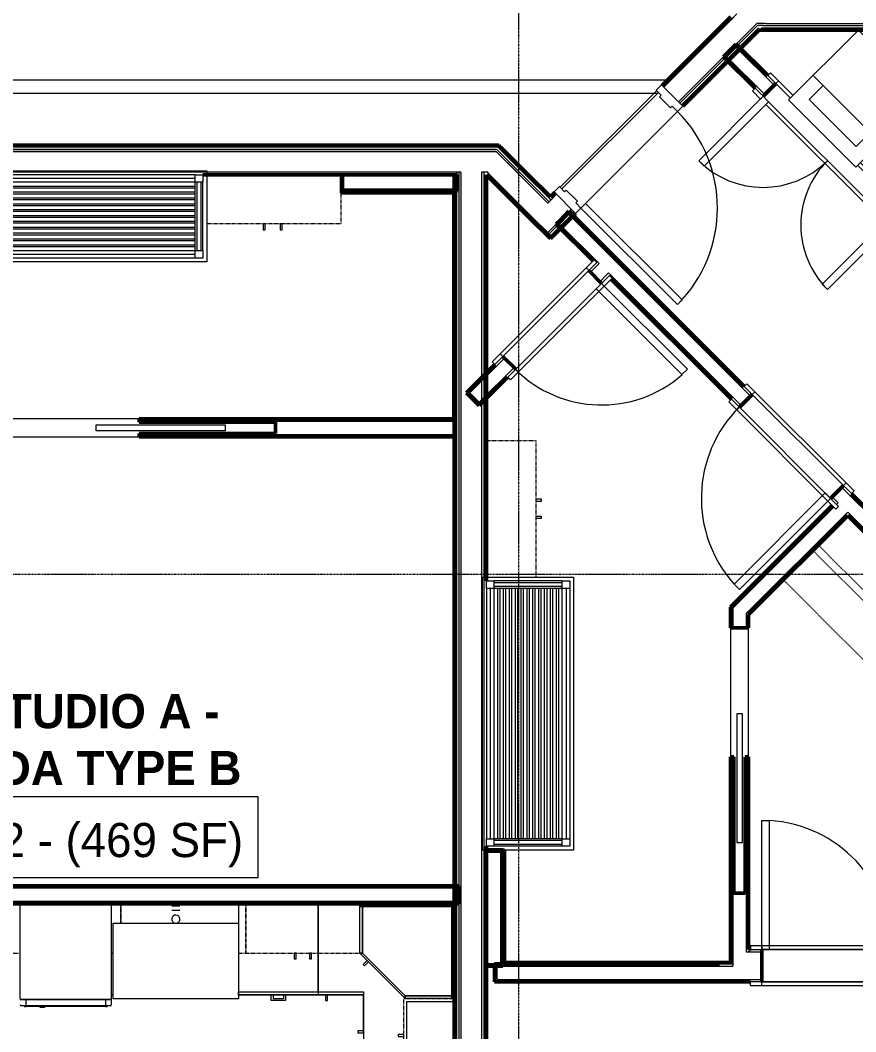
# Model space of a CAD drawing. Header units: inches. Extents: x -4235 to -464, y 9706 to 12338.
# Drawn here: x -2631.8 to -2411.5, y 11414.6 to 11681.3 of the extents above; entities that cross this region are included whole.
import ezdxf

# ---------------------------------------------------------------- set-up
doc = ezdxf.new("R2010")
doc.units = ezdxf.units.IN
doc.header["$MEASUREMENT"] = 0
doc.linetypes.add('Dash', pattern=[0.25, 0.125, -0.125])
doc.linetypes.add('Grid Line 1_2_', pattern=[0.875, 0.5, -0.125, 0.125, -0.125])
for name, color, linetype, lineweight in [('0-1', 7, 'Continuous', 5), ('0-2', 10, 'Continuous', 9), ('A-AREA-IDEN', 2, 'Continuous', 9), ('A-DOOR-1', 10, 'Continuous', 9), ('A-DOOR-2', 50, 'Continuous', 20), ('A-DOOR-FRAM-1', 10, 'Continuous', 9), ('A-DOOR-FRAM-3', 50, 'Continuous', 20), ('A-FLOR-3', 192, 'Continuous', 9), ('A-WALL-1', 7, 'Continuous', 50), ('A-WALL-2', 250, 'Continuous', 13), ('A-WALL-3', 10, 'Continuous', 9), ('A-WALL-4', 254, 'Continuous', 9), ('A-WALL-5', 113, 'Continuous', 9), ('I-WALL-1', 7, 'Continuous', 50), ('I-WALL-2', 10, 'Continuous', 9), ('I-WALL-3', 254, 'Continuous', 9), ('P-SANR-FIXT-1', 10, 'Continuous', 9), ('P-SANR-FIXT-2', 254, 'Continuous', 9), ('Q-CASE', 31, 'Continuous', 9), ('Q-CASE-1', 254, 'Continuous', 9), ('Q-CASE-2', 10, 'Continuous', 9), ('Q-CASE-3', 254, 'Dash', 9), ('Q-CASE-4', 10, 'Dash', 9), ('Q-CASE-HDLN-1', 10, 'Dash', 9), ('Q-CASE-HDLN-2', 254, 'Dash', 9), ('Q-SPCQ-1', 10, 'Continuous', 9), ('S-BEAM', 12, 'Continuous', 9), ('S-GRID-1', 1, 'Grid Line 1_2_', 9)]:
    doc.layers.add(name, color=color, linetype=linetype, lineweight=lineweight)
doc.styles.add('Century Gothic', font='ufonts.com_century-gothic.ttf', dxfattribs={"height": 9})
doc.styles.add('Century Gothic_B', font='GOTHICB.TTF', dxfattribs={"height": 9})

# ---------------------------------------------------------------- blocks, each defined once
blk = doc.blocks.new('Bath Vanity - Bath Vanity 72_-V4-BACKGROUND - RCP - 1ST FLOOR')
at = {"layer": 'Q-CASE-1'}
for p, q in [((36.74, 5.75), (36.74, 5.37)), ((36.74, 5.34), (36.74, 1.01)), ((-35.26, 0), (-35.26, 1)), ((36.74, 1), (36.74, 0)), ((36.74, 0), (-35.26, 0))]:
    blk.add_line(p, q, dxfattribs=at)
at = {"layer": 'Q-CASE-2'}
for p, q in [((-35.26, 1), (-35.26, 24)), ((-35.26, 24), (36.74, 24)), ((-34.26, 21), (-34.26, 23)), ((-34.26, 23), (-32.26, 23)), ((-32.26, 23), (33.74, 23)), ((-32.26, 23), (-32.26, 21)), ((-32.26, 22), (33.74, 22)), ((33.74, 21), (33.74, 23)), ((33.74, 23), (35.74, 23)), ((35.74, 23), (35.74, 21)), ((36.74, 24), (36.74, 5.75)), ((-34.26, 21), (-34.26, 3)), ((-32.26, 21), (-34.26, 21)), ((-33.76, 21), (-33.76, 3)), ((-32.76, 21), (-32.76, 3)), ((33.74, 21), (-32.26, 21)), ((-32.26, 21), (-32.26, 3)), ((-32.26, 20), (33.74, 20)), ((33.74, 19.45), (-32.26, 19.45)), ((33.74, 21), (33.74, 3)), ((35.74, 21), (33.74, 21)), ((34.24, 21), (34.24, 3)), ((35.24, 21), (35.24, 3)), ((35.74, 21), (35.74, 3)), ((-32.26, 18.45), (33.74, 18.45)), ((33.74, 17.91), (-32.26, 17.91)), ((-32.26, 16.91), (33.74, 16.91)), ((33.74, 16.36), (-32.26, 16.36)), ((-32.26, 15.36), (33.74, 15.36)), ((33.74, 14.82), (-32.26, 14.82)), ((-32.26, 13.82), (33.74, 13.82)), ((33.74, 13.27), (-32.26, 13.27)), ((-32.26, 12.27), (33.74, 12.27)), ((33.74, 11.73), (-32.26, 11.73)), ((-32.26, 10.73), (33.74, 10.73)), ((33.74, 10.18), (-32.26, 10.18)), ((-32.26, 9.18), (33.74, 9.18)), ((33.74, 8.64), (-32.26, 8.64)), ((-32.26, 7.64), (33.74, 7.64)), ((33.74, 7.09), (-32.26, 7.09)), ((-32.26, 6.09), (33.74, 6.09)), ((33.74, 5.55), (-32.26, 5.55)), ((-34.26, 1), (-34.26, 3)), ((-34.26, 3), (-32.26, 3)), ((-32.26, 4.55), (33.74, 4.55)), ((33.74, 4), (-32.26, 4)), ((-32.26, 3), (33.74, 3)), ((-32.26, 3), (-32.26, 1)), ((33.74, 1), (33.74, 3)), ((33.74, 3), (35.74, 3)), ((35.74, 3), (35.74, 1)), ((-32.26, 1), (-34.26, 1)), ((-32.26, 2), (33.74, 2)), ((-32.26, 1), (33.74, 1)), ((35.74, 1), (33.74, 1))]:
    blk.add_line(p, q, dxfattribs=at)
blk = doc.blocks.new('POCKET - FLUSH - 2-10 x 6-8-2882529-BACKGROUND - RCP - 1ST FLOOR')
at = {"layer": 'A-DOOR-2'}
for p, q in [((-39.67, 0.75), (-39.67, -0.75)), ((-5.67, 0.75), (-39.67, 0.75)), ((-5.67, -0.75), (-5.67, 0.75)), ((-39.67, -0.75), (-5.67, -0.75))]:
    blk.add_line(p, q, dxfattribs=at)
blk = doc.blocks.new('SWING - SINGLE - FLUSH - 2-10 x 6-8 - PRIVACY-3199405-BACKGROUND - RCP - 1ST FLOOR')
at = {"layer": 'A-DOOR-1'}
blk.add_arc((17, -2.38), 34.07, 180, 266.6343, dxfattribs=at)
at = {"layer": 'A-DOOR-2'}
for p, q in [((15, -2.38), (15, -36.38)), ((17, -2.38), (15, -2.38)), ((17, -2.38), (17, -36.38)), ((17, -36.38), (15, -36.38))]:
    blk.add_line(p, q, dxfattribs=at)
at = {"layer": 'A-DOOR-FRAM-1'}
for p, q in [((-17, 3.37), (-20, 3.37)), ((-20, 3.37), (-20, 2.37)), ((-17, 3.37), (-17, 2.37)), ((17, 3.37), (-17, 3.37)), ((20, 3.37), (17, 3.37)), ((17, 3.37), (17, 2.37)), ((20, 3.37), (20, 2.37)), ((-20, 2.37), (-17, 2.37)), ((-17, 2.37), (17, 2.37)), ((17, 2.37), (20, 2.37)), ((-17, -2.38), (-20, -2.38)), ((-20, -3.38), (-20, -2.38)), ((-17, -3.38), (-17, -2.38)), ((17, -2.38), (-17, -2.38)), ((20, -2.38), (17, -2.38)), ((17, -3.38), (17, -2.38)), ((20, -3.38), (20, -2.38)), ((-20, -3.38), (-17, -3.38)), ((-17, -3.38), (17, -3.38)), ((17, -3.38), (20, -3.38))]:
    blk.add_line(p, q, dxfattribs=at)
blk = doc.blocks.new('OD_CW_Closet - OD_CW_Closet-2625500-BACKGROUND - RCP - 1ST FLOOR')
at = {"layer": 'Q-CASE-HDLN-1'}
for p, q in [((70.36, 0), (70.36, 24)), ((0.74, 13), (70.36, 13)), ((0.74, 11), (70.36, 11)), ((0.74, 0), (70.36, 0))]:
    blk.add_line(p, q, dxfattribs=at)
at = {"layer": 'Q-CASE-HDLN-2'}
for p, q in [((70.36, 24), (0.74, 24)), ((0.74, 24), (0.74, 0))]:
    blk.add_line(p, q, dxfattribs=at)
blk = doc.blocks.new('SWING - SINGLE - FLUSH - 2-8 x 6-8 - PASSAGE-3199418-BACKGROUND - RCP - 1ST FLOOR')
at = {"layer": 'A-DOOR-1'}
blk.add_arc((16, -2.38), 32.07, 180, 266.4241, dxfattribs=at)
at = {"layer": 'A-DOOR-2'}
for p, q in [((14, -2.38), (14, -34.38)), ((16, -2.38), (14, -2.38)), ((16, -2.38), (16, -34.38)), ((16, -34.38), (14, -34.38))]:
    blk.add_line(p, q, dxfattribs=at)
at = {"layer": 'A-DOOR-FRAM-1'}
for p, q in [((-16, 3.37), (-19, 3.37)), ((-19, 3.37), (-19, 2.37)), ((-16, 3.37), (-16, 2.37)), ((16, 3.37), (-16, 3.37)), ((19, 3.37), (16, 3.37)), ((16, 3.37), (16, 2.37)), ((19, 3.37), (19, 2.37)), ((-19, 2.37), (-16, 2.37)), ((-16, 2.37), (16, 2.37)), ((16, 2.37), (19, 2.37)), ((-16, -2.38), (-19, -2.38)), ((-19, -3.38), (-19, -2.38)), ((-16, -3.38), (-16, -2.38)), ((16, -2.38), (-16, -2.38)), ((19, -2.38), (16, -2.38)), ((16, -3.38), (16, -2.38)), ((19, -3.38), (19, -2.38)), ((-19, -3.38), (-16, -3.38)), ((-16, -3.38), (16, -3.38)), ((16, -3.38), (19, -3.38))]:
    blk.add_line(p, q, dxfattribs=at)
blk = doc.blocks.new('POCKET - FLUSH - 2-10 x 6-8-2882530-BACKGROUND - RCP - 1ST FLOOR')
at = {"layer": 'A-DOOR-2'}
for p, q in [((-39.67, -0.75), (-39.67, 0.75)), ((-39.67, 0.75), (-5.67, 0.75)), ((-5.67, 0.75), (-5.67, -0.75)), ((-5.67, -0.75), (-39.67, -0.75))]:
    blk.add_line(p, q, dxfattribs=at)
blk = doc.blocks.new('300 Series Wall Hung Cabinet_302 - 33_ X 21_-2750688-BACKGROUND - RCP - 1ST FLOOR')
at = {"layer": 'Q-CASE-3'}
for p, q in [((-16.5, -2.75), (-16.5, -7.47)), ((16.5, -15.38), (16.5, -2.75)), ((14.5, -15.38), (16.5, -15.38))]:
    blk.add_line(p, q, dxfattribs=at)
at = {"layer": 'Q-CASE-4'}
for p, q in [((16.5, -2.38), (-16.5, -2.38)), ((-16.5, -2.38), (-16.5, -2.75)), ((16.5, -2.75), (16.5, -2.38))]:
    blk.add_line(p, q, dxfattribs=at)
blk = doc.blocks.new('Base Cabinet 4 Drawer 254 - Base Cabinet 4 Drawer 254 21_-2569778-BACKGROUND - RCP - 1ST FLOOR')
at = {"layer": 'Q-CASE-2'}
for p, q in [((-1.14, 24), (-1.14, 25.5)), ((-1.14, 25.5), (2.61, 25.5)), ((2.11, 25), (-0.64, 25)), ((-0.64, 24), (-0.64, 25)), ((2.11, 24), (2.11, 25)), ((2.61, 25.5), (2.61, 24)), ((-9.76, 24), (11.24, 24)), ((-9.76, 23.25), (-9.76, 24)), ((11.24, 23.25), (-9.76, 23.25)), ((-9.76, 23.25), (-9.76, 0)), ((-1.14, 24), (-0.64, 24)), ((2.61, 24), (2.11, 24)), ((11.24, 24), (11.24, 23.25)), ((11.24, 0), (11.24, 23.25)), ((-9.76, 0), (11.24, 0))]:
    blk.add_line(p, q, dxfattribs=at)
blk = doc.blocks.new('308 - 308 x 27_-V27-BACKGROUND - RCP - 1ST FLOOR')
at = {"layer": 'Q-CASE'}
for p, q in [((0, -27.38), (-12, -15.38)), ((-12, -15.38), (-11.25, -15.38)), ((-11.25, -15.38), (0, -26.63)), ((0, -26.63), (0, -27.38))]:
    blk.add_line(p, q, dxfattribs=at)
at = {"layer": 'Q-CASE-1'}
for p, q in [((-12, -3.13), (-12, -2.75)), ((-12, -15.38), (-12, -3.13)), ((-12, -3.13), (-11.25, -3.13)), ((12.62, -3.13), (-12, -3.13)), ((-11.25, -15.38), (-11.25, -3.13)), ((-11.25, -3.13), (12.25, -3.13)), ((-11.25, -3.13), (-11.25, -15.38)), ((12.25, -3.13), (12.25, -26.63)), ((12.25, -27.38), (12.25, -3.13)), ((12.25, -3.13), (12.62, -3.13)), ((-11.25, -15.38), (-12, -15.38)), ((0, -26.63), (-11.25, -15.38)), ((-10.05, -17.33), (-11.11, -18.39)), ((-11.11, -18.39), (-10.76, -18.73)), ((-10.76, -18.73), (-9.7, -17.67)), ((12.25, -26.63), (0, -26.63)), ((0, -27.38), (0, -26.63)), ((0, -26.63), (12.25, -26.63)), ((12.25, -26.63), (12.25, -27.38)), ((12.25, -27.38), (0, -27.38)), ((12.62, -27.38), (12.25, -27.38))]:
    blk.add_line(p, q, dxfattribs=at)
at = {"layer": 'Q-CASE-2'}
for p, q in [((-12, -2.75), (-12, -2.38)), ((-12, -2.38), (12.87, -2.38)), ((12.87, -2.38), (13, -2.38)), ((13, -2.38), (13, -3.13)), ((12.62, -3.13), (12.87, -3.13)), ((12.87, -3.13), (12.62, -3.13)), ((12.87, -3.13), (13, -3.13)), ((13, -3.13), (12.87, -3.13)), ((13, -3.13), (13, -27.38)), ((12.87, -27.38), (12.62, -27.38)), ((13, -27.38), (12.87, -27.38))]:
    blk.add_line(p, q, dxfattribs=at)
blk = doc.blocks.new('300 Series Wall Hung Cabinet_301 - 12_ x 27_-2528054-BACKGROUND - RCP - 1ST FLOOR')
at = {"layer": 'Q-CASE-1'}
for p, q in [((-3.51, 14.69), (-4, 14.69)), ((-4, 14.69), (-4, 13.19)), ((-3.51, 13.19), (-3.51, 14.69)), ((-5.25, 0.19), (-5.25, 12.44)), ((-5.25, 12.44), (5.25, 12.44)), ((-4, 13.19), (-3.51, 13.19)), ((5.25, 12.44), (5.25, 0.19))]:
    blk.add_line(p, q, dxfattribs=at)
at = {"layer": 'Q-CASE-2'}
blk.add_line((5.25, 0.19), (-5.25, 0.19), dxfattribs=at)
at = {"layer": 'Q-CASE-3'}
for p, q in [((-6, 0.19), (-6, 13.19)), ((-6, 13.19), (6, 13.19)), ((6, 13.19), (6, 0.19))]:
    blk.add_line(p, q, dxfattribs=at)
at = {"layer": 'Q-CASE-4'}
blk.add_line((6, 0.19), (-6, 0.19), dxfattribs=at)
blk = doc.blocks.new('Base Cabinet Corner 197 - Base Cabinet Corner 197-2569781-BACKGROUND - RCP - 1ST FLOOR')
at = {"layer": 'Q-CASE-2'}
for p, q in [((0.74, 36), (-23.26, 36)), ((-23.26, 36), (-23.26, 0)), ((0.74, 23.25), (0.74, 36)), ((0.74, 24), (0.74, 36)), ((0.73, 34), (0.73, 33.51)), ((2.23, 34), (0.73, 34)), ((0.73, 33.51), (2.23, 33.51)), ((2.23, 33.51), (2.23, 34)), ((10.73, 25.5), (10.24, 25.5)), ((10.24, 25.5), (10.24, 24)), ((10.73, 24), (10.73, 25.5)), ((12.74, 24), (0.74, 24)), ((0.74, 23.25), (0.74, 24)), ((12.74, 23.25), (0.74, 23.25)), ((10.24, 24), (10.73, 24)), ((12.74, 0), (12.74, 24)), ((-23.26, 0), (12.74, 0))]:
    blk.add_line(p, q, dxfattribs=at)
blk = doc.blocks.new('SWING - SINGLE - FLUSH - 2-10 x 6-8 - PRIVACY-3199419-BACKGROUND - RCP - 1ST FLOOR')
at = {"layer": 'A-DOOR-1'}
blk.add_arc((17, -4.25), 34.07, 180, 266.6343, dxfattribs=at)
at = {"layer": 'A-DOOR-2'}
for p, q in [((15, -4.25), (15, -38.26)), ((17, -4.25), (15, -4.25)), ((17, -4.25), (17, -38.26)), ((17, -38.26), (15, -38.26))]:
    blk.add_line(p, q, dxfattribs=at)
at = {"layer": 'A-DOOR-FRAM-1'}
for p, q in [((-17, 5.25), (-20, 5.25)), ((-20, 5.25), (-20, 4.25)), ((-20, 4.25), (-17, 4.25)), ((17, 5.25), (-17, 5.25)), ((-17, 5.25), (-17, 4.25)), ((-17, 4.25), (17, 4.25)), ((20, 5.25), (17, 5.25)), ((17, 5.25), (17, 4.25)), ((17, 4.25), (20, 4.25)), ((20, 5.25), (20, 4.25)), ((-17, -4.25), (-20, -4.25)), ((-20, -5.25), (-20, -4.25)), ((-20, -5.25), (-17, -5.25)), ((17, -4.25), (-17, -4.25)), ((-17, -5.25), (-17, -4.25)), ((-17, -5.25), (17, -5.25)), ((20, -4.25), (17, -4.25)), ((17, -5.25), (17, -4.25)), ((17, -5.25), (20, -5.25)), ((20, -5.25), (20, -4.25))]:
    blk.add_line(p, q, dxfattribs=at)
blk = doc.blocks.new('Stacked Washer and Dryer - 26_x25_ - Private-1372850-BACKGROUND - RCP - 1ST FLOOR')
at = {"layer": 'P-SANR-FIXT-1'}
for p, q in [((26, 12.5), (0, 12.5)), ((0, -12.5), (0, 12.5)), ((16.90625, -12.5), (16.90625, 12.5)), ((26, 12.5), (26, -12.5)), ((22.09375, 8.75), (16.90625, 8.75)), ((22.09375, -8.75), (22.09375, 8.75)), ((16.90625, -8.75), (22.09375, -8.75)), ((0, -12.5), (26, -12.5))]:
    blk.add_line(p, q, dxfattribs=at)
blk = doc.blocks.new('SWING - DOUBLE - FLUSH - 4-0 x 6-8 - DUMMY-3207496-BACKGROUND - RCP - 1ST FLOOR')
at = {"layer": 'A-DOOR-1'}
for p, q in [((-24, 3.37), (-27, 3.37)), ((-27, 2.37), (-27, 3.37)), ((-24, 2.37), (-24, 3.37)), ((22, 3.37), (-22, 3.37)), ((27, 3.37), (24, 3.37)), ((24, 2.37), (24, 3.37)), ((27, 2.37), (27, 3.37)), ((-27, 2.37), (-24, 2.37)), ((-22, 2.37), (22, 2.37)), ((24, 2.37), (27, 2.37)), ((-24, -2.38), (-27, -2.38)), ((-27, -2.38), (-27, -3.38)), ((-6.45, -2.38), (-24, -2.38)), ((-24, -2.38), (-24, -3.38)), ((24, -2.38), (18.55, -2.38)), ((27, -2.38), (24, -2.38)), ((24, -2.38), (24, -3.38)), ((27, -2.38), (27, -3.38)), ((-27, -3.38), (-24, -3.38)), ((-24, -3.38), (-6.45, -3.38)), ((18.55, -3.38), (24, -3.38)), ((24, -3.38), (27, -3.38))]:
    blk.add_line(p, q, dxfattribs=at)
for centre, start, end in [((-24, 2.37), 360, 90), ((24, 2.37), 90, 180)]:
    blk.add_arc(centre, 24, start, end, dxfattribs=at)
at = {"layer": 'A-DOOR-2'}
for p, q in [((-24, 2.37), (-24, 26.38)), ((-24, 26.38), (-22, 26.38)), ((-22, 26.38), (-22, 2.37)), ((24, 26.38), (22, 26.38)), ((22, 26.38), (22, 2.37)), ((24, 2.37), (24, 26.38)), ((-22, 2.37), (-24, 2.37)), ((22, 2.37), (24, 2.37))]:
    blk.add_line(p, q, dxfattribs=at)
blk = doc.blocks.new('kitchen_faucet_14143 - kitchen_faucet_14143-V64-BACKGROUND - RCP - 1ST FLOOR')
at = {"layer": 'P-SANR-FIXT-2'}
for p, q in [((-1.04, 0.64), (-1, 0.62)), ((2.26, -1.08), (2.26, 1.08)), ((2.34, 1.08), (2.34, -1.08)), ((3.44, -1.08), (3.44, 1.08))]:
    blk.add_line(p, q, dxfattribs=at)
at = {"layer": 'P-SANR-FIXT-2', "flags": 128}
blk.add_lwpolyline([(-1, 0.62), (-0.96, 0.61), (-0.92, 0.6)], dxfattribs=at)
at = {"layer": 'P-SANR-FIXT-2'}
for start, end in [(0, 164.2961), (270, 0), (195.7039, 240), (240, 270)]:
    blk.add_arc((0, 0), 1.08, start, end, dxfattribs=at)
blk = doc.blocks.new('Stainless Steel Farmhous Kitchen Sink - Stainless Steel Farmhous Kitchen Sink-V53-BACKGROUND - RCP - 1ST FLOOR')
at = {"layer": 'P-SANR-FIXT-1'}
for p, q in [((-33, 22.2), (0, 22.2)), ((-33, 2.25), (-33, 22.2)), ((0, 22.2), (0, 2.25)), ((0, 2.25), (-33, 2.25))]:
    blk.add_line(p, q, dxfattribs=at)
blk = doc.blocks.new('300 Series Wall Hung Cabinet_302 - 30_ X 27_-2569782-BACKGROUND - RCP - 1ST FLOOR')
at = {"layer": 'Q-CASE-1'}
for p, q in [((-1.76, -15.38), (-2.25, -15.38)), ((-2.25, -15.38), (-2.25, -16.87)), ((-1.76, -16.87), (-1.76, -15.38)), ((2.24, -15.38), (1.75, -15.38)), ((1.75, -15.38), (1.75, -16.87)), ((2.24, -16.87), (2.24, -15.38)), ((-2.25, -16.87), (-1.76, -16.87)), ((1.75, -16.87), (2.24, -16.87))]:
    blk.add_line(p, q, dxfattribs=at)
at = {"layer": 'Q-CASE-3'}
for p, q in [((-15, -2.75), (-15, -15.38)), ((15, -15.38), (15, -2.75)), ((-15, -15.38), (15, -15.38))]:
    blk.add_line(p, q, dxfattribs=at)
at = {"layer": 'Q-CASE-4'}
for p, q in [((15, -2.38), (-15, -2.38)), ((-15, -2.38), (-15, -2.75)), ((15, -2.75), (15, -2.38))]:
    blk.add_line(p, q, dxfattribs=at)
blk = doc.blocks.new('300 Series Wall Hung Cabinet_302 - 30_ X 27_-V61-BACKGROUND - RCP - 1ST FLOOR')
at = {"layer": 'Q-CASE-3'}
for p, q in [((-15, -2.75), (-15, -15.38)), ((15, -7.47), (15, -2.75)), ((-15, -15.38), (-11.52, -15.38)), ((12.48, -15.38), (13, -15.38))]:
    blk.add_line(p, q, dxfattribs=at)
at = {"layer": 'Q-CASE-4'}
for p, q in [((-11.52, -2.38), (-15, -2.38)), ((-15, -2.38), (-15, -2.75)), ((15, -2.38), (12.48, -2.38)), ((15, -2.75), (15, -2.38))]:
    blk.add_line(p, q, dxfattribs=at)
blk = doc.blocks.new('300 Series Wall Hung Cabinet_326 - 36_-V75-BACKGROUND - RCP - 1ST FLOOR')
at = {"layer": 'Q-CASE-2'}
for p, q in [((-2.01, 14.69), (-2.5, 14.69)), ((-2.5, 14.69), (-2.5, 13.19)), ((-2.01, 13.19), (-2.01, 14.69)), ((2.49, 14.69), (2, 14.69)), ((2, 14.69), (2, 13.19)), ((2.49, 13.19), (2.49, 14.69)), ((-2.5, 13.19), (-2.01, 13.19)), ((2, 13.19), (2.49, 13.19))]:
    blk.add_line(p, q, dxfattribs=at)
at = {"layer": 'Q-CASE-3'}
blk.add_line((18, 0.19), (-18, 0.19), dxfattribs=at)
at = {"layer": 'Q-CASE-4'}
for p, q in [((-18, 0.19), (-18, 13.19)), ((-18, 13.19), (18, 13.19))]:
    blk.add_line(p, q, dxfattribs=at)
blk = doc.blocks.new('Bath Vanity - Bath Vanity 60_-V95-BACKGROUND - RCP - 1ST FLOOR')
at = {"layer": 'Q-CASE-1'}
for p, q in [((-29.26, 0), (-29.26, 1)), ((30.74, 1), (30.74, 0.38)), ((30.74, 0.38), (30.74, 0)), ((30.74, 0), (-29.26, 0))]:
    blk.add_line(p, q, dxfattribs=at)
at = {"layer": 'Q-CASE-2'}
for p, q in [((-29.26, 1), (-29.26, 24)), ((-29.26, 24), (30.74, 24)), ((-28.26, 21), (-28.26, 23)), ((-28.26, 23), (-26.26, 23)), ((-26.26, 23), (27.74, 23)), ((-26.26, 23), (-26.26, 21)), ((-26.26, 22), (27.74, 22)), ((27.74, 21), (27.74, 23)), ((27.74, 23), (29.74, 23)), ((29.74, 23), (29.74, 21)), ((30.74, 24), (30.74, 1)), ((-28.26, 21), (-28.26, 3)), ((-26.26, 21), (-28.26, 21)), ((-27.76, 21), (-27.76, 3)), ((-26.76, 21), (-26.76, 3)), ((27.74, 21), (-26.26, 21)), ((-26.26, 21), (-26.26, 3)), ((-26.26, 20), (27.74, 20)), ((27.74, 19.45), (-26.26, 19.45)), ((27.74, 21), (27.74, 3)), ((29.74, 21), (27.74, 21)), ((28.24, 21), (28.24, 3)), ((29.24, 21), (29.24, 3)), ((29.74, 21), (29.74, 3)), ((-26.26, 18.45), (27.74, 18.45)), ((27.74, 17.91), (-26.26, 17.91)), ((-26.26, 16.91), (27.74, 16.91)), ((27.74, 16.36), (-26.26, 16.36)), ((-26.26, 15.36), (27.74, 15.36)), ((27.74, 14.82), (-26.26, 14.82)), ((-26.26, 13.82), (27.74, 13.82)), ((27.74, 13.27), (-26.26, 13.27)), ((-26.26, 12.27), (27.74, 12.27)), ((27.74, 11.73), (-26.26, 11.73)), ((-26.26, 10.73), (27.74, 10.73)), ((27.74, 10.18), (-26.26, 10.18)), ((-26.26, 9.18), (27.74, 9.18)), ((27.74, 8.64), (-26.26, 8.64)), ((-26.26, 7.64), (27.74, 7.64)), ((27.74, 7.09), (-26.26, 7.09)), ((-26.26, 6.09), (27.74, 6.09)), ((27.74, 5.55), (-26.26, 5.55)), ((-28.26, 1), (-28.26, 3)), ((-28.26, 3), (-26.26, 3)), ((-26.26, 4.55), (27.74, 4.55)), ((27.74, 4), (-26.26, 4)), ((-26.26, 3), (27.74, 3)), ((-26.26, 3), (-26.26, 1)), ((27.74, 1), (27.74, 3)), ((27.74, 3), (29.74, 3)), ((29.74, 3), (29.74, 1)), ((-26.26, 1), (-28.26, 1)), ((-26.26, 2), (27.74, 2)), ((-26.26, 1), (27.74, 1)), ((29.74, 1), (27.74, 1))]:
    blk.add_line(p, q, dxfattribs=at)
blk = doc.blocks.new('300 Series Wall Hung Cabinet_326 - 36_-V87-BACKGROUND - RCP - 1ST FLOOR')
at = {"layer": 'Q-CASE-2'}
for p, q in [((-2.01, 14.69), (-2.5, 14.69)), ((-2.5, 14.69), (-2.5, 13.19)), ((-2.01, 13.19), (-2.01, 14.69)), ((2.49, 14.69), (2, 14.69)), ((2, 14.69), (2, 13.19)), ((2.49, 13.19), (2.49, 14.69)), ((-2.5, 13.19), (-2.01, 13.19)), ((2, 13.19), (2.49, 13.19))]:
    blk.add_line(p, q, dxfattribs=at)
at = {"layer": 'Q-CASE-3'}
blk.add_line((17.37, 0.19), (-18, 0.19), dxfattribs=at)
at = {"layer": 'Q-CASE-4'}
for p, q in [((-18, 0.19), (-18, 13.19)), ((-18, 13.19), (17.37, 13.19))]:
    blk.add_line(p, q, dxfattribs=at)
blk = doc.blocks.new('CTR - 1st Phase - Unit Layouts_rvt-1-BACKGROUND - RCP - 1ST FLOOR')
at = {"layer": 'A-WALL-1'}
for p, q in [((-2443.43, 11674.62), (-2442.99, 11675.06)), ((-2442.99, 11675.06), (-2434.68, 11666.76)), ((-2445.9, 11672.15), (-2443.43, 11674.62)), ((-2446.35, 11671.71), (-2445.9, 11672.15)), ((-2438.04, 11663.4), (-2446.35, 11671.71)), ((-2432.56, 11664.63), (-2435.92, 11661.28)), ((-2547.1, 11640.36), (-2547.1, 11640.61)), ((-2547.1, 11640.61), (-2516.47, 11640.61)), ((-2547.1, 11636.86), (-2547.1, 11640.36)), ((-2516.47, 11640.61), (-2516.47, 11640.36)), ((-2516.47, 11640.36), (-2516.47, 11636.86)), ((-2547.1, 11636.24), (-2547.1, 11636.86)), ((-2516.47, 11636.24), (-2547.1, 11636.24)), ((-2547.06, 11635.86), (-2547.06, 11636.24)), ((-2547.06, 11636.24), (-2517.44, 11636.24)), ((-2517.44, 11635.86), (-2547.06, 11635.86)), ((-2517.44, 11636.24), (-2517.06, 11636.24)), ((-2517.44, 11576.61), (-2517.44, 11635.86)), ((-2517.06, 11636.24), (-2517.06, 11576.24)), ((-2516.47, 11636.86), (-2516.47, 11636.24)), ((-2490.01, 11628.04), (-2487.53, 11630.52)), ((-2487.53, 11630.52), (-2487.09, 11630.96)), ((-2487.09, 11630.96), (-2440.92, 11584.79)), ((-2490.45, 11627.6), (-2490.01, 11628.04)), ((-2480.72, 11617.88), (-2490.45, 11627.6)), ((-2478.51, 11611.95), (-2481.87, 11615.31)), ((-2444.28, 11581.43), (-2475.95, 11613.1)), ((-2504.5, 11592.68), (-2501.14, 11589.33)), ((-2514.11, 11583.07), (-2506.62, 11590.56)), ((-2503.26, 11587.2), (-2510.75, 11579.72)), ((-2513.67, 11582.63), (-2514.11, 11583.07)), ((-2511.19, 11580.16), (-2513.67, 11582.63)), ((-2438.8, 11582.67), (-2442.15, 11579.31)), ((-2510.75, 11579.72), (-2511.19, 11580.16)), ((-2600.42, 11575.36), (-2600.42, 11576.24)), ((-2600.42, 11576.24), (-2517.1, 11576.24)), ((-2517.06, 11576.24), (-2517.44, 11576.24)), ((-2517.1, 11576.24), (-2517.1, 11575.61)), ((-2564.42, 11575.36), (-2600.42, 11575.36)), ((-2564.42, 11572.36), (-2564.42, 11575.36)), ((-2517.1, 11575.61), (-2517.1, 11572.11)), ((-2600.42, 11571.49), (-2600.42, 11572.36)), ((-2600.42, 11572.36), (-2564.42, 11572.36)), ((-2517.1, 11571.49), (-2600.42, 11571.49)), ((-2517.1, 11572.11), (-2517.1, 11571.49)), ((-2418.11, 11555.27), (-2414.75, 11558.63)), ((-2412.63, 11556.5), (-2359.52, 11503.4)), ((-2444.5, 11526.58), (-2417.67, 11553.41)), ((-2413.6, 11550.76), (-2439.75, 11524.61)), ((-2364.27, 11501.43), (-2413.6, 11550.76)), ((-2444.5, 11521.15), (-2444.5, 11526.58)), ((-2439.75, 11524.61), (-2439.75, 11521.15)), ((-2443.22, 11521.15), (-2444.5, 11521.15)), ((-2439.75, 11521.15), (-2443.22, 11521.15)), ((-2444.5, 11432.9), (-2444.5, 11487.15)), ((-2444.5, 11487.15), (-2443.62, 11487.15)), ((-2443.62, 11487.15), (-2443.62, 11451.15)), ((-2440.62, 11451.15), (-2440.62, 11487.15)), ((-2440.62, 11487.15), (-2439.75, 11487.15)), ((-2439.75, 11487.15), (-2439.75, 11436.27)), ((-2508.87, 11431.93), (-2508.87, 11462.56)), ((-2508.87, 11462.56), (-2508.62, 11462.56)), ((-2508.62, 11462.56), (-2505.12, 11462.56)), ((-2505.12, 11462.56), (-2504.5, 11462.56)), ((-2504.5, 11462.56), (-2504.5, 11431.93)), ((-2504.5, 11432.9), (-2504.5, 11462.52)), ((-2504.5, 11462.52), (-2504.12, 11462.52)), ((-2504.12, 11462.52), (-2504.12, 11432.9)), ((-2637.18, 11453.11), (-2516, 11453.11)), ((-2516, 11453.11), (-2516, 11452.49)), ((-2516, 11452.49), (-2516, 11448.99)), ((-2443.62, 11451.15), (-2440.62, 11451.15)), ((-2516, 11448.36), (-2665.93, 11448.36)), ((-2516, 11448.99), (-2516, 11448.36)), ((-2506.69, 11431.9), (-2506.69, 11432.52)), ((-2506.69, 11432.52), (-2504.5, 11432.52)), ((-2504.5, 11432.52), (-2504.5, 11432.9)), ((-2504.5, 11432.52), (-2447.36, 11432.52)), ((-2447.36, 11432.52), (-2504.5, 11432.52)), ((-2504.12, 11432.9), (-2444.5, 11432.9)), ((-2508.62, 11431.93), (-2508.87, 11431.93)), ((-2505.12, 11431.93), (-2508.62, 11431.93)), ((-2506.69, 11428.4), (-2506.69, 11431.9)), ((-2504.5, 11431.93), (-2505.12, 11431.93)), ((-2506.69, 11427.77), (-2506.69, 11428.4)), ((-2444.5, 11427.77), (-2506.69, 11427.77)), ((-2440.37, 11427.77), (-2444.5, 11427.77)), ((-2439.75, 11427.77), (-2440.37, 11427.77))]:
    blk.add_line(p, q, dxfattribs=at)
at = {"layer": 'A-WALL-2'}
for p, q in [((-2445.46, 11671.71), (-2442.99, 11674.18)), ((-2442.99, 11674.18), (-2433, 11664.19)), ((-2445.46, 11671.71), (-2435.47, 11661.72)), ((-2546.47, 11640.36), (-2547.1, 11640.36)), ((-2547.1, 11640.36), (-2546.47, 11640.36)), ((-2546.47, 11636.86), (-2546.47, 11640.36)), ((-2546.47, 11640.36), (-2517.1, 11640.36)), ((-2517.1, 11640.36), (-2517.1, 11636.86)), ((-2516.47, 11640.36), (-2517.1, 11640.36)), ((-2517.1, 11640.36), (-2516.47, 11640.36)), ((-2546.47, 11636.86), (-2517.1, 11636.86)), ((-2489.56, 11627.6), (-2487.09, 11630.08)), ((-2487.09, 11630.08), (-2439.24, 11582.22)), ((-2489.56, 11627.6), (-2479.13, 11617.17)), ((-2481.43, 11614.87), (-2479.57, 11616.73)), ((-2479.57, 11616.73), (-2479.13, 11617.17)), ((-2478.95, 11612.4), (-2477.1, 11614.25)), ((-2477.1, 11614.25), (-2476.66, 11614.69)), ((-2476.66, 11614.69), (-2441.71, 11579.75)), ((-2513.22, 11583.07), (-2504.06, 11592.24)), ((-2510.75, 11580.6), (-2501.58, 11589.77)), ((-2510.75, 11580.6), (-2513.22, 11583.07)), ((-2600.42, 11575.61), (-2517.72, 11575.61)), ((-2517.72, 11575.61), (-2517.72, 11572.11)), ((-2600.42, 11572.11), (-2517.72, 11572.11)), ((-2415.2, 11558.18), (-2360.15, 11503.14)), ((-2417.67, 11555.71), (-2416.08, 11554.12)), ((-2417.23, 11552.97), (-2443.87, 11526.32)), ((-2416.52, 11553.68), (-2416.08, 11554.12)), ((-2414.05, 11551.2), (-2440.37, 11524.87)), ((-2414.05, 11551.2), (-2413.6, 11551.64)), ((-2413.6, 11551.64), (-2363.65, 11501.69)), ((-2443.87, 11526.32), (-2443.87, 11521.37)), ((-2440.37, 11524.87), (-2440.37, 11523.99)), ((-2440.37, 11523.99), (-2440.37, 11521.15)), ((-2443.87, 11521.37), (-2443.87, 11521.15)), ((-2443.87, 11487.15), (-2443.87, 11432.9)), ((-2440.37, 11487.15), (-2440.37, 11435.65)), ((-2508.62, 11462.56), (-2508.62, 11461.93)), ((-2508.62, 11462.56), (-2508.62, 11461.93)), ((-2508.62, 11461.93), (-2508.62, 11432.56)), ((-2508.62, 11461.93), (-2505.12, 11461.93)), ((-2505.12, 11461.93), (-2505.12, 11432.56)), ((-2516.62, 11452.49), (-2637.81, 11452.49)), ((-2516.62, 11452.49), (-2516.62, 11448.99)), ((-2516.62, 11448.99), (-2665.93, 11448.99)), ((-2440.37, 11435.65), (-2439.75, 11435.65)), ((-2439.75, 11435.65), (-2436.2, 11435.65)), ((-2508.62, 11432.56), (-2508.62, 11431.93)), ((-2508.62, 11432.56), (-2508.62, 11431.93)), ((-2505.12, 11432.56), (-2508.62, 11432.56)), ((-2447.36, 11432.52), (-2444.5, 11432.52)), ((-2444.5, 11432.52), (-2447.36, 11432.52)), ((-2444.5, 11432.9), (-2443.87, 11432.9)), ((-2444.5, 11432.52), (-2443.87, 11432.52)), ((-2443.87, 11432.9), (-2443.87, 11432.52)), ((-2443.87, 11432.52), (-2443.87, 11432.9)), ((-2443.87, 11432.52), (-2443.87, 11431.9)), ((-2506.06, 11428.4), (-2506.06, 11431.9)), ((-2506.06, 11431.9), (-2447.36, 11431.9)), ((-2447.36, 11431.9), (-2444.5, 11431.9)), ((-2444.5, 11431.9), (-2443.87, 11431.9)), ((-2506.06, 11428.4), (-2447.36, 11428.4)), ((-2447.36, 11428.4), (-2444.5, 11428.4)), ((-2444.5, 11428.4), (-2443.87, 11428.4)), ((-2443.87, 11428.4), (-2440.37, 11428.4)), ((-2440.37, 11428.4), (-2439.75, 11428.4)), ((-2439.75, 11428.4), (-2436.2, 11428.4))]:
    blk.add_line(p, q, dxfattribs=at)
at = {"layer": 'A-WALL-3'}
for p, q in [((-2428.71, 11660.78), (-2432.56, 11664.63)), ((-2434.5, 11659.86), (-2403.39, 11628.75)), ((-2547.1, 11640.61), (-2517.37, 11640.61)), ((-2517.37, 11640.61), (-2516.47, 11640.61)), ((-2516.47, 11640.61), (-2516.47, 11636.24)), ((-2517.37, 11636.24), (-2547.06, 11636.24)), ((-2517.06, 11636.24), (-2517.37, 11636.24)), ((-2516.75, 11636.24), (-2517.06, 11636.24)), ((-2516.47, 11636.24), (-2516.74, 11636.24)), ((-2481.87, 11615.31), (-2504.5, 11592.68)), ((-2501.14, 11589.33), (-2478.51, 11611.95)), ((-2414.75, 11558.63), (-2438.8, 11582.67)), ((-2442.15, 11579.31), (-2418.11, 11555.27)), ((-2600.42, 11576.24), (-2634.42, 11576.24)), ((-2634.42, 11571.49), (-2600.42, 11571.49)), ((-2444.5, 11521.15), (-2444.5, 11519.86)), ((-2439.75, 11487.15), (-2439.75, 11521.15)), ((-2444.5, 11519.86), (-2444.5, 11487.15)), ((-2508.87, 11431.93), (-2508.87, 11462.52)), ((-2504.5, 11462.52), (-2504.5, 11431.93)), ((-2517.37, 11453.11), (-2516, 11453.11)), ((-2516, 11448.36), (-2516, 11453.11)), ((-2542.25, 11448.36), (-2607.76, 11448.36)), ((-2517.37, 11448.36), (-2542.25, 11448.36)), ((-2517.25, 11448.36), (-2517.37, 11448.36)), ((-2516, 11448.36), (-2517.25, 11448.36)), ((-2504.5, 11431.93), (-2506.69, 11431.93))]:
    blk.add_line(p, q, dxfattribs=at)
at = {"layer": 'A-WALL-4'}
for p, q in [((-2432.56, 11664.63), (-2435.92, 11661.28)), ((-2547.1, 11640.61), (-2547.1, 11636.24)), ((-2478.51, 11611.95), (-2481.87, 11615.31)), ((-2501.14, 11589.33), (-2504.5, 11592.68)), ((-2442.15, 11579.31), (-2438.8, 11582.67)), ((-2600.42, 11576.24), (-2600.42, 11575.36)), ((-2600.42, 11575.36), (-2564.42, 11575.36)), ((-2564.42, 11575.36), (-2564.42, 11572.36)), ((-2564.42, 11572.36), (-2600.42, 11572.36)), ((-2600.42, 11572.36), (-2600.42, 11571.49)), ((-2418.11, 11555.27), (-2414.75, 11558.63)), ((-2444.5, 11521.15), (-2443.22, 11521.15)), ((-2443.22, 11521.15), (-2439.75, 11521.15)), ((-2443.62, 11487.15), (-2444.5, 11487.15)), ((-2443.62, 11451.15), (-2443.62, 11487.15)), ((-2439.75, 11487.15), (-2440.62, 11487.15)), ((-2440.62, 11487.15), (-2440.62, 11451.15)), ((-2637.18, 11453.11), (-2517.37, 11453.11)), ((-2440.62, 11451.15), (-2443.62, 11451.15)), ((-2506.69, 11431.93), (-2508.87, 11431.93))]:
    blk.add_line(p, q, dxfattribs=at)
at = {"layer": 'A-WALL-5'}
for p, q in [((-2517.37, 11448.36), (-2607.76, 11448.36)), ((-2607.76, 11448.36), (-2517.37, 11448.36)), ((-2517.25, 11448.36), (-2517.37, 11448.36)), ((-2517.37, 11448.36), (-2517.25, 11448.36)), ((-2517.25, 11366.48), (-2517.25, 11448.36)), ((-2517.25, 11448.36), (-2517.25, 11366.48)), ((-2607.76, 11424.36), (-2607.25, 11424.36)), ((-2607.25, 11424.36), (-2607.76, 11424.36)), ((-2574.25, 11424.36), (-2565.62, 11424.36)), ((-2565.62, 11424.36), (-2574.25, 11424.36)), ((-2565.62, 11424.36), (-2565.12, 11424.36)), ((-2565.12, 11424.36), (-2562.37, 11424.36)), ((-2562.37, 11424.36), (-2565.12, 11424.36)), ((-2562.37, 11424.36), (-2561.87, 11424.36)), ((-2561.87, 11424.36), (-2551.24, 11424.36)), ((-2551.24, 11424.36), (-2561.87, 11424.36)), ((-2551.24, 11424.36), (-2550.75, 11424.36)), ((-2550.75, 11424.36), (-2541.25, 11424.36)), ((-2541.25, 11424.36), (-2550.75, 11424.36)), ((-2541.25, 11424.36), (-2541.25, 11414.85)), ((-2541.25, 11414.85), (-2541.25, 11424.36))]:
    blk.add_line(p, q, dxfattribs=at)
at = {"layer": 'I-WALL-1'}
for p, q in [((-2439.75, 11436.27), (-2439.2, 11436.27)), ((-2436.2, 11436.27), (-2436.2, 11427.77)), ((-2439.2, 11427.77), (-2439.75, 11427.77))]:
    blk.add_line(p, q, dxfattribs=at)
at = {"layer": 'I-WALL-2'}
for p, q in [((-2402.2, 11436.27), (-2436.2, 11436.27)), ((-2436.2, 11427.77), (-2402.2, 11427.77))]:
    blk.add_line(p, q, dxfattribs=at)
at = {"layer": 'I-WALL-3'}
blk.add_line((-2436.2, 11427.77), (-2436.2, 11436.27), dxfattribs=at)
at = {"layer": 'Q-SPCQ-1'}
for p, q in [((-2631.76, 11448.36), (-2607.76, 11448.36)), ((-2631.76, 11423.31), (-2631.76, 11448.36)), ((-2607.76, 11448.36), (-2607.76, 11423.31)), ((-2631.76, 11423.11), (-2607.76, 11423.11)), ((-2607.96, 11423.11), (-2631.57, 11423.11)), ((-2630.23, 11423.24), (-2609.29, 11423.24)), ((-2630.23, 11421.24), (-2630.23, 11423.24)), ((-2609.29, 11423.24), (-2609.29, 11421.24)), ((-2607.76, 11423.31), (-2607.76, 11423.11)), ((-2607.76, 11423.11), (-2607.76, 11421.69)), ((-2607.96, 11421.49), (-2631.57, 11421.49)), ((-2630.67, 11421.49), (-2630.67, 11421.24)), ((-2630.67, 11421.24), (-2630.23, 11421.24)), ((-2609.29, 11421.24), (-2630.23, 11421.24)), ((-2626.52, 11421.24), (-2625.39, 11421.24)), ((-2626.52, 11420.99), (-2626.52, 11421.24)), ((-2625.39, 11420.99), (-2626.52, 11420.99)), ((-2625.39, 11421.24), (-2625.39, 11420.99)), ((-2609.29, 11421.24), (-2608.86, 11421.24)), ((-2608.86, 11421.49), (-2608.86, 11421.24))]:
    blk.add_line(p, q, dxfattribs=at)
for centre, start, end in [((-2631.57, 11423.31), 180, 270), ((-2631.57, 11421.69), 180, 270), ((-2631.57, 11421.69), 180, 210), ((-2631.57, 11421.69), 240, 270), ((-2607.96, 11423.31), 270, 0), ((-2607.96, 11421.69), 270, 0)]:
    blk.add_arc(centre, 0.197, start, end, dxfattribs=at)
at = {"layer": '0-2'}
for name, p, rotation in [('Stacked Washer and Dryer - 26_x25_ - Private-1372850-BACKGROUND - RCP - 1ST FLOOR', (-2401.95, 11669.86), 224.9999999999959), ('SWING - DOUBLE - FLUSH - 4-0 x 6-8 - DUMMY-3207496-BACKGROUND - RCP - 1ST FLOOR', (-2417.27, 11645.98), 134.999999999985), ('Bath Vanity - Bath Vanity 60_-V95-BACKGROUND - RCP - 1ST FLOOR', (-2611.86, 11641.61), 180), ('300 Series Wall Hung Cabinet_326 - 36_-V87-BACKGROUND - RCP - 1ST FLOOR', (-2565.22, 11640.8), 180), ('SWING - SINGLE - FLUSH - 2-8 x 6-8 - PASSAGE-3199418-BACKGROUND - RCP - 1ST FLOOR', (-2491.5, 11602.32), 44.99999999999972), ('SWING - SINGLE - FLUSH - 2-10 x 6-8 - PRIVACY-3199405-BACKGROUND - RCP - 1ST FLOOR', (-2428.45, 11568.97), 314.9999999999929), ('POCKET - FLUSH - 2-10 x 6-8-2882530-BACKGROUND - RCP - 1ST FLOOR', (-2617.42, 11573.86), 180), ('300 Series Wall Hung Cabinet_326 - 36_-V75-BACKGROUND - RCP - 1ST FLOOR', (-2509.06, 11552.52), 269.9999999999993), ('OD_CW_Closet - OD_CW_Closet-2625500-BACKGROUND - RCP - 1ST FLOOR', (-2431.1, 11534.31), 314.9999999999857), ('Bath Vanity - Bath Vanity 72_-V4-BACKGROUND - RCP - 1ST FLOOR', (-2509.87, 11499.26), 269.9999999999824), ('POCKET - FLUSH - 2-10 x 6-8-2882529-BACKGROUND - RCP - 1ST FLOOR', (-2442.12, 11504.15), 89.99999999999356), ('SWING - SINGLE - FLUSH - 2-10 x 6-8 - PRIVACY-3199419-BACKGROUND - RCP - 1ST FLOOR', (-2419.2, 11432.02), 180), ('Base Cabinet 4 Drawer 254 - Base Cabinet 4 Drawer 254 21_-2569778-BACKGROUND - RCP - 1ST FLOOR', (-2563.01, 11448.36), 180), ('Base Cabinet Corner 197 - Base Cabinet Corner 197-2569781-BACKGROUND - RCP - 1ST FLOOR', (-2540.51, 11448.36), 180), ('kitchen_faucet_14143 - kitchen_faucet_14143-V64-BACKGROUND - RCP - 1ST FLOOR', (-2590.75, 11444.31), 89.99999999997895), ('Stainless Steel Farmhous Kitchen Sink - Stainless Steel Farmhous Kitchen Sink-V53-BACKGROUND - RCP - 1ST FLOOR', (-2607.25, 11445.51), 180), ('300 Series Wall Hung Cabinet_301 - 12_ x 27_-2528054-BACKGROUND - RCP - 1ST FLOOR', (-2517.43, 11417.36), 89.99999999998916)]:
    blk.add_blockref(name, p, dxfattribs=dict(at, rotation=rotation))
for name, p in [('300 Series Wall Hung Cabinet_302 - 30_ X 27_-V61-BACKGROUND - RCP - 1ST FLOOR', (-2620.25, 11450.74)), ('300 Series Wall Hung Cabinet_302 - 33_ X 21_-2750688-BACKGROUND - RCP - 1ST FLOOR', (-2588.75, 11450.74)), ('300 Series Wall Hung Cabinet_302 - 30_ X 27_-2569782-BACKGROUND - RCP - 1ST FLOOR', (-2557.25, 11450.74)), ('308 - 308 x 27_-V27-BACKGROUND - RCP - 1ST FLOOR', (-2530.25, 11450.74))]:
    blk.add_blockref(name, p, dxfattribs=at)
blk = doc.blocks.new('HOLLOW METAL - UNIT DOOR-2191978-BACKGROUND - RCP - 1ST FLOOR')
at = {"layer": 'A-DOOR-1'}
blk.add_arc((18, 4.125), 36, 90, 180, dxfattribs=at)
at = {"layer": 'A-DOOR-2'}
for p, q in [((18, 40.125), (16.25, 40.125)), ((16.25, 40.125), (16.25, 4.125)), ((18, 4.125), (18, 40.125)), ((16.25, 4.125), (18, 4.125))]:
    blk.add_line(p, q, dxfattribs=at)
at = {"layer": 'A-DOOR-FRAM-3'}
for p, q in [((-18, 4.125), (-20, 4.125)), ((-20, 4.125), (-20, -3.875)), ((-18, 2.1875), (-18, 4.125)), ((18, 4.125), (18, 2.1875)), ((20, 4.125), (18, 4.125)), ((20, -3.875), (20, 4.125)), ((-17.375, 2.1875), (-18, 2.1875)), ((-17.375, -1.9375), (-17.375, 2.1875)), ((18, 2.1875), (17.375, 2.1875)), ((17.375, 2.1875), (17.375, -1.9375)), ((-18, -3.875), (-18, -1.9375)), ((-18, -1.9375), (-17.375, -1.9375)), ((17.375, -1.9375), (18, -1.9375)), ((18, -1.9375), (18, -3.875)), ((-20, -3.875), (-18, -3.875)), ((18, -3.875), (20, -3.875))]:
    blk.add_line(p, q, dxfattribs=at)
blk = doc.blocks.new('CTR - 1st Phase - Common Walls_rvt-1-BACKGROUND - RCP - 1ST FLOOR')
at = {"layer": 'A-WALL-2'}
for p, q in [((-2462.11, 11663.72), (-2443.64, 11682.19)), ((-2458.22, 11659.83), (-2437.56, 11680.49)), ((-2436.86, 11680.49), (-2437.56, 11680.49)), ((-2435.26, 11680.49), (-2436.86, 11680.49)), ((-2435.26, 11680.49), (-2105.82, 11680.49)), ((-2457.87, 11659.48), (-2437.36, 11679.99)), ((-2457.42, 11659.04), (-2437.1, 11679.36)), ((-2436.47, 11679.99), (-2437.36, 11679.99)), ((-2435.76, 11679.99), (-2436.47, 11679.99)), ((-2436.39, 11679.36), (-2105.82, 11679.36)), ((-2435.76, 11679.99), (-2105.82, 11679.99)), ((-2505.83, 11647.86), (-2643.35, 11647.86)), ((-2506.09, 11647.24), (-2643.35, 11647.24)), ((-2506.29, 11646.74), (-2643.35, 11646.74)), ((-2500.79, 11641.24), (-2506.29, 11646.74)), ((-2505.59, 11646.74), (-2506.09, 11647.24)), ((-2505.2, 11647.24), (-2505.83, 11647.86)), ((-2499.46, 11640.61), (-2505.59, 11646.74)), ((-2498.58, 11640.61), (-2505.2, 11647.24)), ((-2516.75, 11641.24), (-2643.35, 11641.24)), ((-2516.75, 11641.24), (-2516.75, 11640.61)), ((-2516.12, 11641.24), (-2516.75, 11641.24)), ((-2516.12, 11641.24), (-2516.75, 11641.24)), ((-2516.75, 11640.61), (-2516.75, 11285.54)), ((-2515.62, 11641.24), (-2516.12, 11641.24)), ((-2516.12, 11641.24), (-2516.12, 11640.61)), ((-2515.62, 11641.24), (-2516.12, 11641.24)), ((-2516.12, 11640.61), (-2516.12, 11285.54)), ((-2515.62, 11641.24), (-2515.62, 11640.61)), ((-2515.62, 11640.61), (-2515.62, 11285.54)), ((-2509.5, 11641.24), (-2510.12, 11641.24)), ((-2510.12, 11641.24), (-2510.12, 11640.61)), ((-2509.5, 11641.24), (-2510.12, 11641.24)), ((-2510.12, 11640.61), (-2510.12, 11285.54)), ((-2509.5, 11641.24), (-2509.5, 11640.61)), ((-2508.57, 11641.24), (-2509.5, 11641.24)), ((-2509.5, 11640.61), (-2509.5, 11285.54)), ((-2507.95, 11640.61), (-2508.57, 11641.24)), ((-2497.02, 11629.69), (-2507.95, 11640.61)), ((-2500.17, 11640.61), (-2500.79, 11641.24)), ((-2493.13, 11633.58), (-2500.17, 11640.61)), ((-2492.78, 11633.93), (-2499.46, 11640.61)), ((-2492.34, 11634.38), (-2498.58, 11640.61)), ((-2491.9, 11633.93), (-2490.39, 11635.44)), ((-2493.13, 11633.58), (-2492.69, 11633.14)), ((-2492.78, 11633.93), (-2492.34, 11633.49)), ((-2492.69, 11633.14), (-2492.34, 11633.49)), ((-2492.69, 11633.14), (-2492.34, 11633.49)), ((-2492.34, 11634.38), (-2491.9, 11633.93)), ((-2492.34, 11633.49), (-2491.9, 11633.93)), ((-2492.34, 11633.49), (-2491.9, 11633.93)), ((-2497.02, 11629.69), (-2496.58, 11629.25)), ((-2492.69, 11625.36), (-2486.5, 11631.55)), ((-2492.34, 11625.01), (-2486.15, 11631.19)), ((-2491.9, 11624.56), (-2485.71, 11630.75)), ((-2496.58, 11629.25), (-2492.69, 11625.36)), ((-2492.69, 11625.36), (-2492.34, 11625.01)), ((-2492.34, 11625.01), (-2491.9, 11624.56))]:
    blk.add_line(p, q, dxfattribs=at)
at = {"layer": 'I-WALL-1'}
for p, q in [((-2462.55, 11664.16), (-2444.43, 11682.28)), ((-2437.01, 11678.74), (-2457.07, 11658.68)), ((-2383.06, 11678.74), (-2437.01, 11678.74)), ((-2643.35, 11648.36), (-2505.62, 11648.36)), ((-2505.62, 11648.36), (-2505.12, 11647.86)), ((-2505.12, 11647.86), (-2497.87, 11640.61)), ((-2517.37, 11640.61), (-2583.6, 11640.61)), ((-2517.37, 11285.54), (-2517.37, 11640.61)), ((-2508.87, 11640.61), (-2508.87, 11533.52)), ((-2508.83, 11640.61), (-2508.87, 11640.61)), ((-2497.46, 11629.25), (-2508.83, 11640.61)), ((-2497.87, 11640.61), (-2491.98, 11634.73)), ((-2491.98, 11634.73), (-2490.84, 11635.88)), ((-2485.36, 11630.4), (-2491.98, 11623.77)), ((-2492.34, 11624.12), (-2497.46, 11629.25)), ((-2491.98, 11623.77), (-2492.34, 11624.12)), ((-2508.87, 11463.52), (-2508.87, 11285.54))]:
    blk.add_line(p, q, dxfattribs=at)
at = {"layer": 'I-WALL-2'}
for p, q in [((-2463.97, 11662.75), (-2489.42, 11637.29)), ((-2462.55, 11664.16), (-2457.07, 11658.68)), ((-2482.7, 11633.05), (-2458.49, 11657.27)), ((-2490.84, 11635.88), (-2485.36, 11630.4))]:
    blk.add_line(p, q, dxfattribs=at)
at = {"layer": 'I-WALL-3'}
for p, q in [((-2462.55, 11664.16), (-2444.43, 11682.28)), ((-2489.42, 11637.29), (-2463.97, 11662.75)), ((-2643.35, 11648.36), (-2505.62, 11648.36)), ((-2497.87, 11640.61), (-2505.62, 11648.36)), ((-2497.87, 11640.61), (-2491.98, 11634.73)), ((-2491.98, 11634.73), (-2490.84, 11635.88))]:
    blk.add_line(p, q, dxfattribs=at)
at = {"layer": '0-2', "rotation": 225.0000000000052}
blk.add_blockref('HOLLOW METAL - UNIT DOOR-2191978-BACKGROUND - RCP - 1ST FLOOR', (-2474.13, 11647.46), dxfattribs=at)
blk = doc.blocks.new('Dimension Lumber - LVL - 3_5X5_5-2692541-BACKGROUND - RCP - 1ST FLOOR')
at = {"layer": 'S-BEAM'}
for p, q in [((-84.46, 1.75), (-83.58, 1.75)), ((-83.58, 1.75), (87.92, 1.75)), ((-87.92, -1.75), (-87.08, -1.75)), ((-87.08, -1.75), (87.92, -1.75))]:
    blk.add_line(p, q, dxfattribs=at)

msp = doc.modelspace()

# ---------------------------------------------------------------- linework, layer by layer
at = {"layer": 'A-AREA-IDEN', "flags": 128}
msp.add_lwpolyline([(-2653.59, 11476.67), (-2569.09, 11476.67), (-2569.09, 11455.18), (-2653.59, 11455.18)], close=True, dxfattribs=at)
at = {"layer": 'A-FLOR-3'}
for p, q in [((-2462.11, 11663.72), (-2442.84, 11682.99)), ((-2488.98, 11636.85), (-2463.52, 11662.31)), ((-2649.47, 11646.74), (-2506.29, 11646.74)), ((-2506.29, 11646.74), (-2492.69, 11633.14)), ((-2492.69, 11633.14), (-2490.39, 11635.44))]:
    msp.add_line(p, q, dxfattribs=at)
at = {"layer": 'S-GRID-1'}
for p, q in [((-2500.32, 9836.18), (-2500.32, 12288.89)), ((-464.45, 11535.19), (-4185.7, 11535.19))]:
    msp.add_line(p, q, dxfattribs=at)

# ---------------------------------------------------------------- block references
at = {"layer": '0-1'}
for name in ['CTR - 1st Phase - Unit Layouts_rvt-1-BACKGROUND - RCP - 1ST FLOOR', 'CTR - 1st Phase - Common Walls_rvt-1-BACKGROUND - RCP - 1ST FLOOR']:
    msp.add_blockref(name, (0, 0), dxfattribs=at)
at = {"layer": 'S-BEAM', "rotation": 180}
msp.add_blockref('Dimension Lumber - LVL - 3_5X5_5-2692541-BACKGROUND - RCP - 1ST FLOOR', (-2548.25, 11663.79), dxfattribs=at)

# ---------------------------------------------------------------- texts
at = {"layer": 'A-AREA-IDEN', "char_height": 9, "attachment_point": 1}
for s, insert, width, style in [('STUDIO A -', (-2644.09, 11503.65), 79.083, 'Century Gothic_B'), ('ADA TYPE B', (-2646.34, 11488.65), 84.537, 'Century Gothic_B'), ('122 - (469 SF)', (-2650.59, 11469.67), 94.839, 'Century Gothic')]:
    msp.add_mtext(s, dxfattribs=dict(at, insert=insert, width=width, style=style))

doc.saveas('drawing.dxf')
